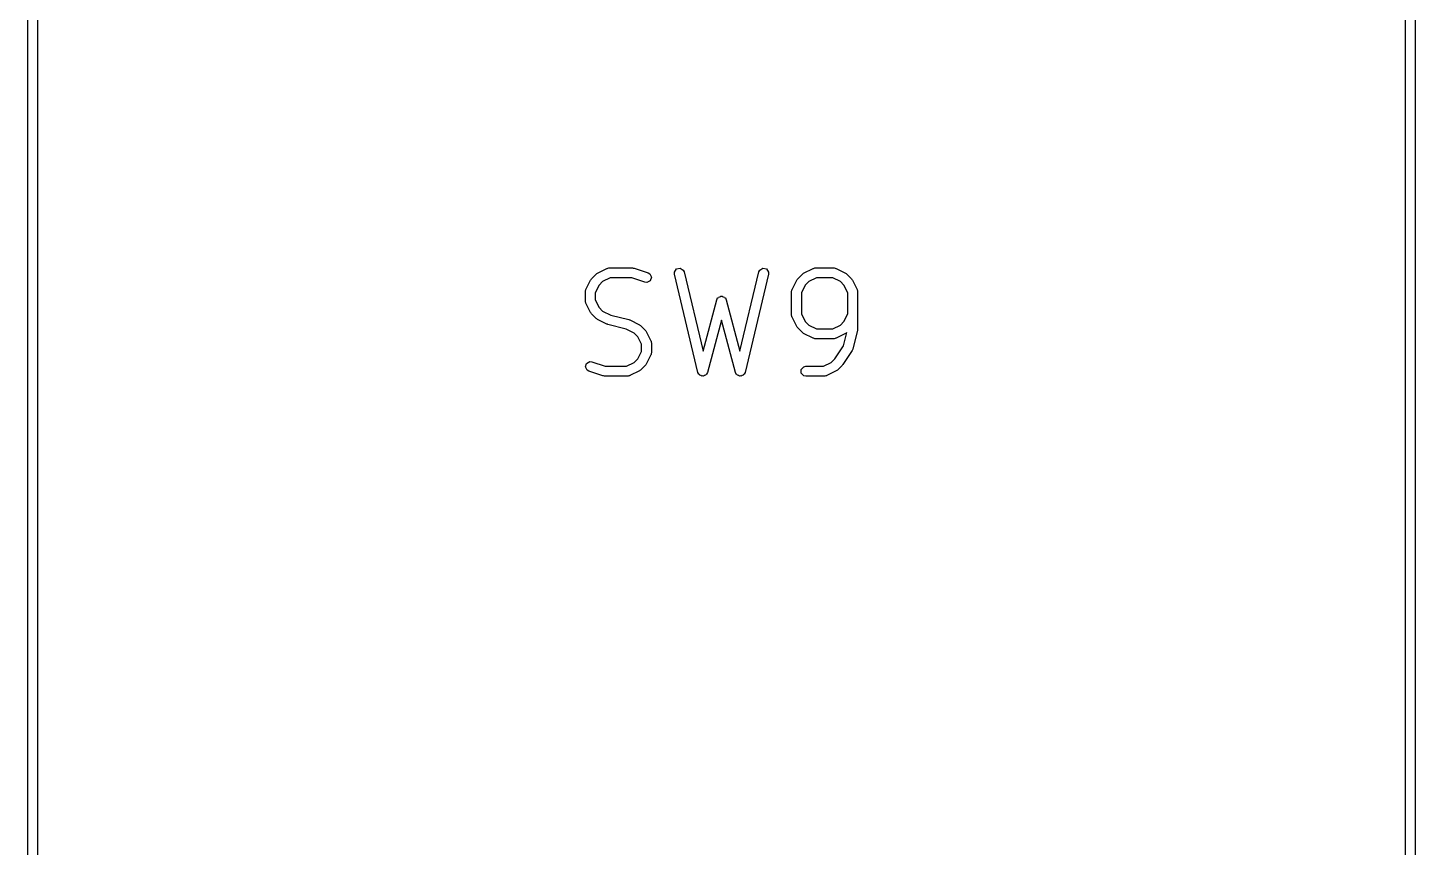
# Model space of a CAD drawing. Extents: x 4.36 to 8.72, y -6.23 to -0.63.
# Drawn here: x 5.522 to 6.077, y -4.545 to -4.217 of the extents above; entities that cross this region are included whole.
import ezdxf

# ---------------------------------------------------------------- set-up
doc = ezdxf.new("R2010")
doc.units = 0
doc.header["$MEASUREMENT"] = 0
doc.layers.add('BLACK', color=7, linetype='CONTINUOUS')

msp = doc.modelspace()

# ---------------------------------------------------------------- linework, layer by layer
at = {"layer": 'BLACK', "linetype": 'CONTINUOUS'}
for p, q in [((5.52209, -4.73035), (5.52209, -4.17917)), ((6.0772, -4.17917), (6.0772, -4.73035)), ((5.52602, -4.18114), (5.52602, -4.72839)), ((6.07327, -4.72839), (6.07327, -4.18114)), ((5.74539, -4.32191), (5.74727, -4.31816)), ((5.74727, -4.31816), (5.74746, -4.31791)), ((5.74746, -4.31791), (5.74764, -4.31765)), ((5.74764, -4.31765), (5.74951, -4.31577)), ((5.74951, -4.31577), (5.74977, -4.3156)), ((5.74977, -4.3156), (5.75002, -4.31541)), ((5.75002, -4.31541), (5.75377, -4.31353)), ((5.75207, -4.31878), (5.75064, -4.32021)), ((5.75512, -4.31726), (5.75207, -4.31878)), ((5.75377, -4.31353), (5.75387, -4.31351)), ((5.75387, -4.31351), (5.7539, -4.31347)), ((5.7539, -4.31347), (5.75421, -4.31341)), ((5.75421, -4.31341), (5.75451, -4.31333)), ((5.75451, -4.31333), (5.75455, -4.31334)), ((5.75455, -4.31334), (5.75465, -4.31332)), ((5.75465, -4.31332), (5.76403, -4.31332)), ((5.76371, -4.31726), (5.75512, -4.31726)), ((5.76903, -4.31903), (5.76371, -4.31726)), ((5.76403, -4.31332), (5.76433, -4.31339)), ((5.76433, -4.31339), (5.76465, -4.31342)), ((5.76465, -4.31342), (5.77027, -4.3153)), ((5.77114, -4.31846), (5.76979, -4.31913)), ((5.77027, -4.3153), (5.77094, -4.31568)), ((5.77094, -4.31568), (5.77161, -4.31703)), ((5.77161, -4.31703), (5.77114, -4.31846)), ((5.78083, -4.31498), (5.78162, -4.3137)), ((5.78086, -4.31575), (5.78083, -4.31498)), ((5.79023, -4.35512), (5.78086, -4.31575)), ((5.78162, -4.3137), (5.78308, -4.31335)), ((5.78308, -4.31335), (5.78437, -4.31414)), ((5.78437, -4.31414), (5.78469, -4.31484)), ((5.78469, -4.31484), (5.79225, -4.34662)), ((5.80704, -4.34662), (5.8146, -4.31484)), ((5.81843, -4.31575), (5.80906, -4.35512)), ((5.8146, -4.31484), (5.81492, -4.31414)), ((5.81492, -4.31414), (5.81621, -4.31335)), ((5.81621, -4.31335), (5.81767, -4.3137)), ((5.81767, -4.3137), (5.81846, -4.31498)), ((5.81846, -4.31498), (5.81843, -4.31575)), ((5.82788, -4.32191), (5.82976, -4.31816)), ((5.82976, -4.31816), (5.82995, -4.31791)), ((5.82995, -4.31791), (5.83012, -4.31765)), ((5.83012, -4.31765), (5.832, -4.31577)), ((5.832, -4.31577), (5.83226, -4.3156)), ((5.83226, -4.3156), (5.83251, -4.31541)), ((5.83251, -4.31541), (5.83626, -4.31353)), ((5.83456, -4.31878), (5.83313, -4.32021)), ((5.83761, -4.31726), (5.83456, -4.31878)), ((5.83626, -4.31353), (5.83636, -4.31351)), ((5.83636, -4.31351), (5.83639, -4.31347)), ((5.83639, -4.31347), (5.8367, -4.31341)), ((5.8367, -4.31341), (5.837, -4.31333)), ((5.837, -4.31333), (5.83704, -4.31334)), ((5.83704, -4.31334), (5.83714, -4.31332)), ((5.83714, -4.31332), (5.84464, -4.31332)), ((5.84418, -4.31726), (5.83761, -4.31726)), ((5.84722, -4.31878), (5.84418, -4.31726)), ((5.84464, -4.31332), (5.84474, -4.31334)), ((5.84474, -4.31334), (5.84478, -4.31333)), ((5.84478, -4.31333), (5.84508, -4.31341)), ((5.84508, -4.31341), (5.84539, -4.31347)), ((5.84539, -4.31347), (5.84543, -4.31351)), ((5.84543, -4.31351), (5.84552, -4.31353)), ((5.84552, -4.31353), (5.84927, -4.31541)), ((5.84865, -4.32021), (5.84722, -4.31878)), ((5.84927, -4.31541), (5.84952, -4.3156)), ((5.84952, -4.3156), (5.84978, -4.31577)), ((5.84978, -4.31577), (5.85166, -4.31765)), ((5.85166, -4.31765), (5.85183, -4.31791)), ((5.85183, -4.31791), (5.85203, -4.31816)), ((5.85203, -4.31816), (5.8539, -4.32191)), ((5.74518, -4.32279), (5.7452, -4.32269)), ((5.74518, -4.32654), (5.74518, -4.32279)), ((5.74519, -4.32265), (5.74527, -4.32235)), ((5.7452, -4.32269), (5.74519, -4.32265)), ((5.74527, -4.32235), (5.74533, -4.32204)), ((5.74533, -4.32204), (5.74537, -4.32201)), ((5.74537, -4.32201), (5.74539, -4.32191)), ((5.75064, -4.32021), (5.74912, -4.32326)), ((5.74912, -4.32326), (5.74912, -4.32608)), ((5.76979, -4.31913), (5.76903, -4.31903)), ((5.82767, -4.32279), (5.82769, -4.32269)), ((5.82767, -4.33216), (5.82767, -4.32279)), ((5.82768, -4.32265), (5.82776, -4.32235)), ((5.82769, -4.32269), (5.82768, -4.32265)), ((5.82776, -4.32235), (5.82782, -4.32204)), ((5.82782, -4.32204), (5.82786, -4.32201)), ((5.82786, -4.32201), (5.82788, -4.32191)), ((5.83313, -4.32021), (5.83161, -4.32326)), ((5.83161, -4.32326), (5.83161, -4.3317)), ((5.85017, -4.32326), (5.84865, -4.32021)), ((5.85017, -4.3317), (5.85017, -4.32326)), ((5.8539, -4.32191), (5.85393, -4.32201)), ((5.85393, -4.32201), (5.85396, -4.32204)), ((5.85396, -4.32204), (5.85402, -4.32235)), ((5.85402, -4.32235), (5.8541, -4.32265)), ((5.8541, -4.32265), (5.85409, -4.32269)), ((5.85409, -4.32269), (5.85411, -4.32279)), ((5.85411, -4.32279), (5.85411, -4.33779)), ((5.7452, -4.32664), (5.74518, -4.32654)), ((5.74519, -4.32668), (5.7452, -4.32664)), ((5.74527, -4.32698), (5.74519, -4.32668)), ((5.74533, -4.32729), (5.74527, -4.32698)), ((5.74537, -4.32733), (5.74533, -4.32729)), ((5.74539, -4.32742), (5.74537, -4.32733)), ((5.74727, -4.33117), (5.74539, -4.32742)), ((5.74912, -4.32608), (5.75064, -4.32912)), ((5.75064, -4.32912), (5.75207, -4.33055)), ((5.79225, -4.34662), (5.79774, -4.32603)), ((5.79774, -4.32603), (5.79808, -4.32534)), ((5.79808, -4.32534), (5.79831, -4.32521)), ((5.79831, -4.32521), (5.79845, -4.32498)), ((5.79845, -4.32498), (5.79894, -4.32485)), ((5.79894, -4.32485), (5.79939, -4.32459)), ((5.79939, -4.32459), (5.79965, -4.32466)), ((5.79965, -4.32466), (5.7999, -4.32459)), ((5.7999, -4.32459), (5.80035, -4.32485)), ((5.80035, -4.32485), (5.80084, -4.32498)), ((5.80084, -4.32498), (5.80098, -4.32521)), ((5.80098, -4.32521), (5.80121, -4.32534)), ((5.80121, -4.32534), (5.80155, -4.32603)), ((5.80155, -4.32603), (5.80704, -4.34662)), ((5.74746, -4.33142), (5.74727, -4.33117)), ((5.74764, -4.33168), (5.74746, -4.33142)), ((5.74951, -4.33356), (5.74764, -4.33168)), ((5.74977, -4.33373), (5.74951, -4.33356)), ((5.75002, -4.33393), (5.74977, -4.33373)), ((5.75377, -4.3358), (5.75002, -4.33393)), ((5.75207, -4.33055), (5.75534, -4.33218)), ((5.75534, -4.33218), (5.76263, -4.334)), ((5.76263, -4.334), (5.76282, -4.3341)), ((5.76282, -4.3341), (5.76303, -4.33415)), ((5.76303, -4.33415), (5.76678, -4.33603)), ((5.79965, -4.33418), (5.79405, -4.35517)), ((5.80524, -4.35517), (5.79965, -4.33418)), ((5.82769, -4.33226), (5.82767, -4.33216)), ((5.82768, -4.3323), (5.82769, -4.33226)), ((5.82776, -4.33261), (5.82768, -4.3323)), ((5.82782, -4.33292), (5.82776, -4.33261)), ((5.82786, -4.33295), (5.82782, -4.33292)), ((5.82788, -4.33305), (5.82786, -4.33295)), ((5.82976, -4.33679), (5.82788, -4.33305)), ((5.83161, -4.3317), (5.83313, -4.33475)), ((5.83313, -4.33475), (5.83456, -4.33617)), ((5.84722, -4.33617), (5.84865, -4.33475)), ((5.84865, -4.33475), (5.85017, -4.3317)), ((5.75398, -4.33586), (5.75377, -4.3358)), ((5.75417, -4.33595), (5.75398, -4.33586)), ((5.76146, -4.33777), (5.75417, -4.33595)), ((5.76473, -4.33941), (5.76146, -4.33777)), ((5.76616, -4.34083), (5.76473, -4.33941)), ((5.76768, -4.34388), (5.76616, -4.34083)), ((5.76678, -4.33603), (5.76703, -4.33622)), ((5.76703, -4.33622), (5.76729, -4.3364)), ((5.76729, -4.3364), (5.76917, -4.33827)), ((5.76917, -4.33827), (5.76934, -4.33853)), ((5.76934, -4.33853), (5.76954, -4.33878)), ((5.76954, -4.33878), (5.77141, -4.34253)), ((5.82995, -4.33704), (5.82976, -4.33679)), ((5.83012, -4.33731), (5.82995, -4.33704)), ((5.832, -4.33918), (5.83012, -4.33731)), ((5.83226, -4.33936), (5.832, -4.33918)), ((5.83251, -4.33955), (5.83226, -4.33936)), ((5.83626, -4.34142), (5.83251, -4.33955)), ((5.83456, -4.33617), (5.83761, -4.3377)), ((5.83761, -4.3377), (5.84418, -4.3377)), ((5.84418, -4.3377), (5.84722, -4.33617)), ((5.84927, -4.33955), (5.84552, -4.34142)), ((5.84844, -4.34448), (5.84976, -4.3392)), ((5.84952, -4.33936), (5.84927, -4.33955)), ((5.84976, -4.3392), (5.84952, -4.33936)), ((5.85405, -4.33827), (5.85217, -4.34577)), ((5.85406, -4.33803), (5.85405, -4.33827)), ((5.85411, -4.33779), (5.85406, -4.33803)), ((5.76768, -4.3467), (5.76768, -4.34388)), ((5.77141, -4.34253), (5.77144, -4.34263)), ((5.77144, -4.34263), (5.77147, -4.34266)), ((5.77147, -4.34266), (5.77153, -4.34297)), ((5.77153, -4.34297), (5.77161, -4.34327)), ((5.77161, -4.34327), (5.7716, -4.34332)), ((5.7716, -4.34332), (5.77162, -4.34341)), ((5.77162, -4.34341), (5.77162, -4.34716)), ((5.83636, -4.34145), (5.83626, -4.34142)), ((5.83639, -4.34148), (5.83636, -4.34145)), ((5.8367, -4.34154), (5.83639, -4.34148)), ((5.837, -4.34163), (5.8367, -4.34154)), ((5.83704, -4.34161), (5.837, -4.34163)), ((5.83714, -4.34163), (5.83704, -4.34161)), ((5.84464, -4.34163), (5.83714, -4.34163)), ((5.84474, -4.34161), (5.84464, -4.34163)), ((5.84478, -4.34163), (5.84474, -4.34161)), ((5.84508, -4.34154), (5.84478, -4.34163)), ((5.84498, -4.34966), (5.84844, -4.34448)), ((5.84539, -4.34148), (5.84508, -4.34154)), ((5.84543, -4.34145), (5.84539, -4.34148)), ((5.84552, -4.34142), (5.84543, -4.34145)), ((5.8519, -4.34638), (5.84815, -4.352)), ((5.85203, -4.34607), (5.8519, -4.34638)), ((5.85217, -4.34577), (5.85203, -4.34607)), ((5.74519, -4.35293), (5.74567, -4.3515)), ((5.74567, -4.3515), (5.74701, -4.35082)), ((5.74701, -4.35082), (5.74777, -4.35092)), ((5.74777, -4.35092), (5.7531, -4.35269)), ((5.76169, -4.35269), (5.76473, -4.35117)), ((5.76473, -4.35117), (5.76616, -4.34975)), ((5.76616, -4.34975), (5.76768, -4.3467)), ((5.76934, -4.35204), (5.76917, -4.3523)), ((5.76954, -4.35179), (5.76934, -4.35204)), ((5.77141, -4.34804), (5.76954, -4.35179)), ((5.77144, -4.34795), (5.77141, -4.34804)), ((5.77147, -4.34792), (5.77144, -4.34795)), ((5.77153, -4.34761), (5.77147, -4.34792)), ((5.77161, -4.3473), (5.77153, -4.34761)), ((5.77162, -4.34716), (5.7716, -4.34726)), ((5.7716, -4.34726), (5.77161, -4.3473)), ((5.84043, -4.35269), (5.84347, -4.35117)), ((5.84347, -4.35117), (5.84498, -4.34966)), ((5.84815, -4.352), (5.84802, -4.35214)), ((5.74586, -4.35427), (5.74519, -4.35293)), ((5.74653, -4.35465), (5.74586, -4.35427)), ((5.75215, -4.35653), (5.74653, -4.35465)), ((5.75247, -4.35657), (5.75215, -4.35653)), ((5.75278, -4.35663), (5.75247, -4.35657)), ((5.76215, -4.35663), (5.75278, -4.35663)), ((5.7531, -4.35269), (5.76169, -4.35269)), ((5.76225, -4.35661), (5.76215, -4.35663)), ((5.76229, -4.35663), (5.76225, -4.35661)), ((5.76259, -4.35654), (5.76229, -4.35663)), ((5.7629, -4.35648), (5.76259, -4.35654)), ((5.76294, -4.35645), (5.7629, -4.35648)), ((5.76303, -4.35642), (5.76294, -4.35645)), ((5.76678, -4.35455), (5.76303, -4.35642)), ((5.76703, -4.35435), (5.76678, -4.35455)), ((5.76729, -4.35418), (5.76703, -4.35435)), ((5.76917, -4.3523), (5.76729, -4.35418)), ((5.79055, -4.35582), (5.79023, -4.35512)), ((5.7908, -4.35597), (5.79055, -4.35582)), ((5.79095, -4.35623), (5.7908, -4.35597)), ((5.79142, -4.35635), (5.79095, -4.35623)), ((5.79184, -4.35661), (5.79142, -4.35635)), ((5.79212, -4.35654), (5.79184, -4.35661)), ((5.79241, -4.35661), (5.79212, -4.35654)), ((5.79283, -4.35637), (5.79241, -4.35661)), ((5.7933, -4.35626), (5.79283, -4.35637)), ((5.79345, -4.35601), (5.7933, -4.35626)), ((5.79371, -4.35586), (5.79345, -4.35601)), ((5.79405, -4.35517), (5.79371, -4.35586)), ((5.80558, -4.35586), (5.80524, -4.35517)), ((5.80584, -4.35601), (5.80558, -4.35586)), ((5.80599, -4.35626), (5.80584, -4.35601)), ((5.80646, -4.35637), (5.80599, -4.35626)), ((5.80689, -4.35661), (5.80646, -4.35637)), ((5.80717, -4.35654), (5.80689, -4.35661)), ((5.80746, -4.35661), (5.80717, -4.35654)), ((5.80787, -4.35635), (5.80746, -4.35661)), ((5.80834, -4.35623), (5.80787, -4.35635)), ((5.80849, -4.35597), (5.80834, -4.35623)), ((5.80874, -4.35582), (5.80849, -4.35597)), ((5.80906, -4.35512), (5.80874, -4.35582)), ((5.83157, -4.35391), (5.83264, -4.35284)), ((5.83157, -4.35542), (5.83157, -4.35391)), ((5.83264, -4.35648), (5.83157, -4.35542)), ((5.83264, -4.35284), (5.83339, -4.35269)), ((5.83339, -4.35663), (5.83264, -4.35648)), ((5.83339, -4.35269), (5.84043, -4.35269)), ((5.84089, -4.35663), (5.83339, -4.35663)), ((5.84099, -4.35661), (5.84089, -4.35663)), ((5.84103, -4.35663), (5.84099, -4.35661)), ((5.84133, -4.35654), (5.84103, -4.35663)), ((5.84164, -4.35648), (5.84133, -4.35654)), ((5.84168, -4.35645), (5.84164, -4.35648)), ((5.84177, -4.35642), (5.84168, -4.35645)), ((5.84552, -4.35455), (5.84177, -4.35642)), ((5.84577, -4.35435), (5.84552, -4.35455)), ((5.84603, -4.35418), (5.84577, -4.35435)), ((5.84791, -4.3523), (5.84603, -4.35418)), ((5.84802, -4.35214), (5.84791, -4.3523))]:
    msp.add_line(p, q, dxfattribs=at)

doc.saveas('drawing.dxf')
